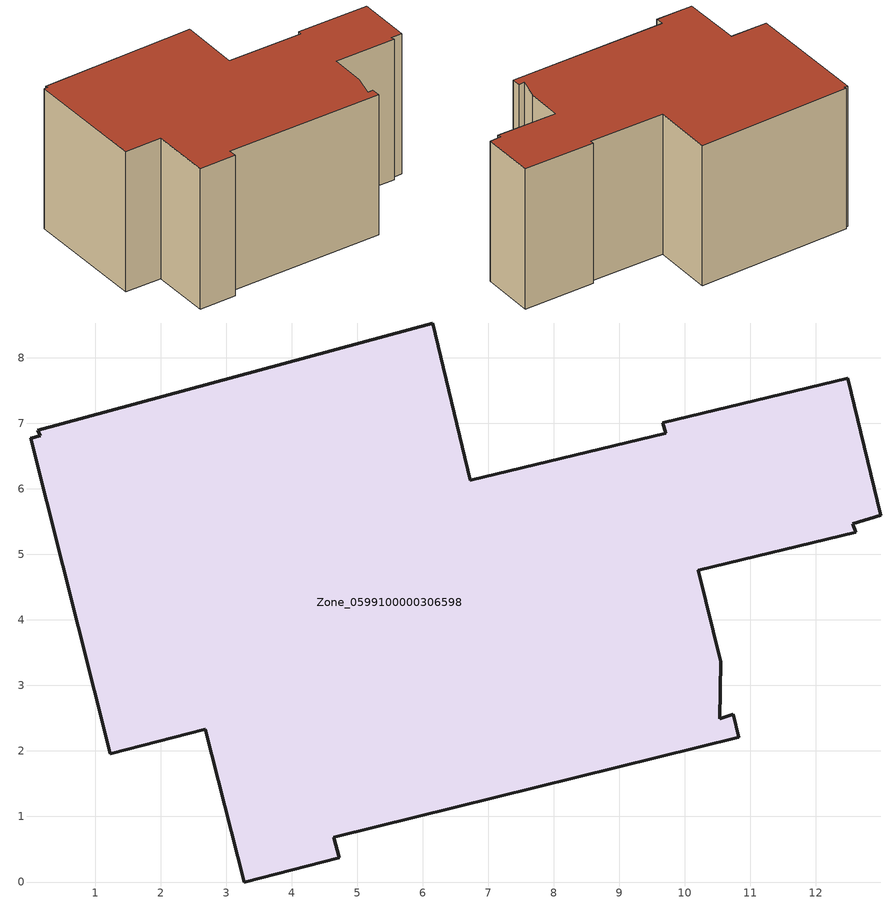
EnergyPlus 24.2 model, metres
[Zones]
Zone_0599100000306598
 floor ground (C_G): 4.72,0.37 3.27,0 2.68,2.33 1.23,1.96 0.02,6.77 0.16,6.81 0.12,6.89 6.15,8.53 6.72,6.13 9.7,6.85 9.66,7.01 12.48,7.69 12.98,5.6 12.56,5.47 12.61,5.34 10.2,4.76 10.54,3.36 10.53,2.49 10.74,2.56 10.82,2.21 4.64,0.68 z0
 wall outside (C_F): 3.27,0 4.72,0.37 4.64,0.68 10.82,2.21 10.74,2.56 10.53,2.49 10.54,3.36 10.2,4.76 12.61,5.34 12.56,5.47 12.98,5.6 12.48,7.69 9.66,7.01 9.7,6.85 6.72,6.13 6.15,8.53 0.12,6.89 0.16,6.81 0.02,6.77 1.23,1.96 2.68,2.33 3.27,0 z0:5.87
 roof outside (C_R): 4.64,0.68 10.82,2.21 10.74,2.56 10.53,2.49 10.54,3.36 10.2,4.76 12.61,5.34 12.56,5.47 12.98,5.6 12.48,7.69 9.66,7.01 9.7,6.85 6.72,6.13 6.15,8.53 0.12,6.89 0.16,6.81 0.02,6.77 1.23,1.96 2.68,2.33 3.27,0 4.72,0.37 z5.87
[BUILDING]
Pand.0599100000306598: North Axis=0; Terrain=City; Loads Convergence Tolerance Value=0.04; Temperature Convergence Tolerance Value=0.4; Solar Distribution=FullExterior; Maximum Number of Warmup Days=25; Minimum Number of Warmup Days=1
[Site:Location]
Rotterdam.The.Hague.AP_ZH_NLD Design_Conditions: Latitude=51.96; Longitude=4.45; Time Zone=1; Elevation=-4.5
[SITE:GROUNDTEMPERATURE:BUILDINGSURFACE]
18, 18, 18, 18, 18, 18, 18, 18, 18, 18, 18, 18
[MATERIAL] Thermal Absorptance=0.9; Solar Absorptance=0.7; Visible Absorptance=0.7
Name | Roughness | Thickness | Conductivity | Density | Specific Heat
G.TI.1965-1974 | MediumSmooth | 0.15 | 0.882353 | 540 | 1210
F.TI.1965-1974 | Rough | 0.3 | 0.697674 | 1920 | 840
R.TI.1965-1974 | MediumRough | 0.2 | 0.232558 | 1500 | 1000
[CONSTRUCTION]
C_G: G.TI.1965-1974
C_F: F.TI.1965-1974
C_R: R.TI.1965-1974
[ZONE]
Zone_0599100000306598: Type=1; Multiplier=1; Ceiling Height=Autocalculate; Volume=Autocalculate; Floor Area=autocalculate; Part of Total Floor Area=Yes
[ZONEINFILTRATION:DESIGNFLOWRATE]
Infil_Zone_0599100000306598: Zone or ZoneList or Space or SpaceList=Zone_0599100000306598; Schedule=AlwaysOn; Design Flow Rate Calculation Method=Flow/Area; Flow Rate per Floor Area=0.003; Constant Term Coefficient=1; Temperature Term Coefficient=0; Velocity Term Coefficient=0; Velocity Squared Term Coefficient=0
[HVACTEMPLATE:ZONE:IDEALLOADSAIRSYSTEM]
Zone_0599100000306598: Maximum Heating Supply Air Temperature=50; Minimum Cooling Supply Air Temperature=13; Maximum Heating Supply Air Humidity Ratio=0.0156; Minimum Cooling Supply Air Humidity Ratio=0.0077; Heating Limit=NoLimit; Cooling Limit=NoLimit; Dehumidification Control Type=ConstantSensibleHeatRatio; Cooling Sensible Heat Ratio=0.7; Dehumidification Setpoint=60; Humidification Control Type=None; Humidification Setpoint=30; Outdoor Air Method=None; Outdoor Air Flow Rate per Person=0.00944; Outdoor Air Flow Rate per Zone Floor Area=0; Outdoor Air Flow Rate per Zone=0; Demand Controlled Ventilation Type=None; Outdoor Air Economizer Type=NoEconomizer; Heat Recovery Type=None; Sensible Heat Recovery Effectiveness=0.7; Latent Heat Recovery Effectiveness=0.65
[ZONECONTROL:THERMOSTAT]
ThermostatControl_Zone_0599100000306598: Zone or ZoneList=Zone_0599100000306598; Control Type Schedule=DualSetpointControlType; Control 1=Thermostat_Zone_0599100000306598; Temperature Difference Between Cutout And Setpoint=0
[THERMOSTATSETPOINT:DUALSETPOINT]
Thermostat_Zone_0599100000306598: Heating Setpoint Temperature Schedule=HeatingSetpoint_Zone_0599100000306598; Cooling Setpoint Temperature Schedule=CoolingSetpoint_Zone_0599100000306598
[SCHEDULE:COMPACT]
HeatingSetpoint_Zone_0599100000306598: Through: 12/31, For: AllDays, Until: 24:00, 21
CoolingSetpoint_Zone_0599100000306598: Through: 12/31, For: AllDays, Until: 24:00, 24
DualSetpointControlType: Through: 12/31, For: AllDays, Until: 24:00, 4
AlwaysOn: Through: 12/31, For: AllDays, Until: 24:00, 1
